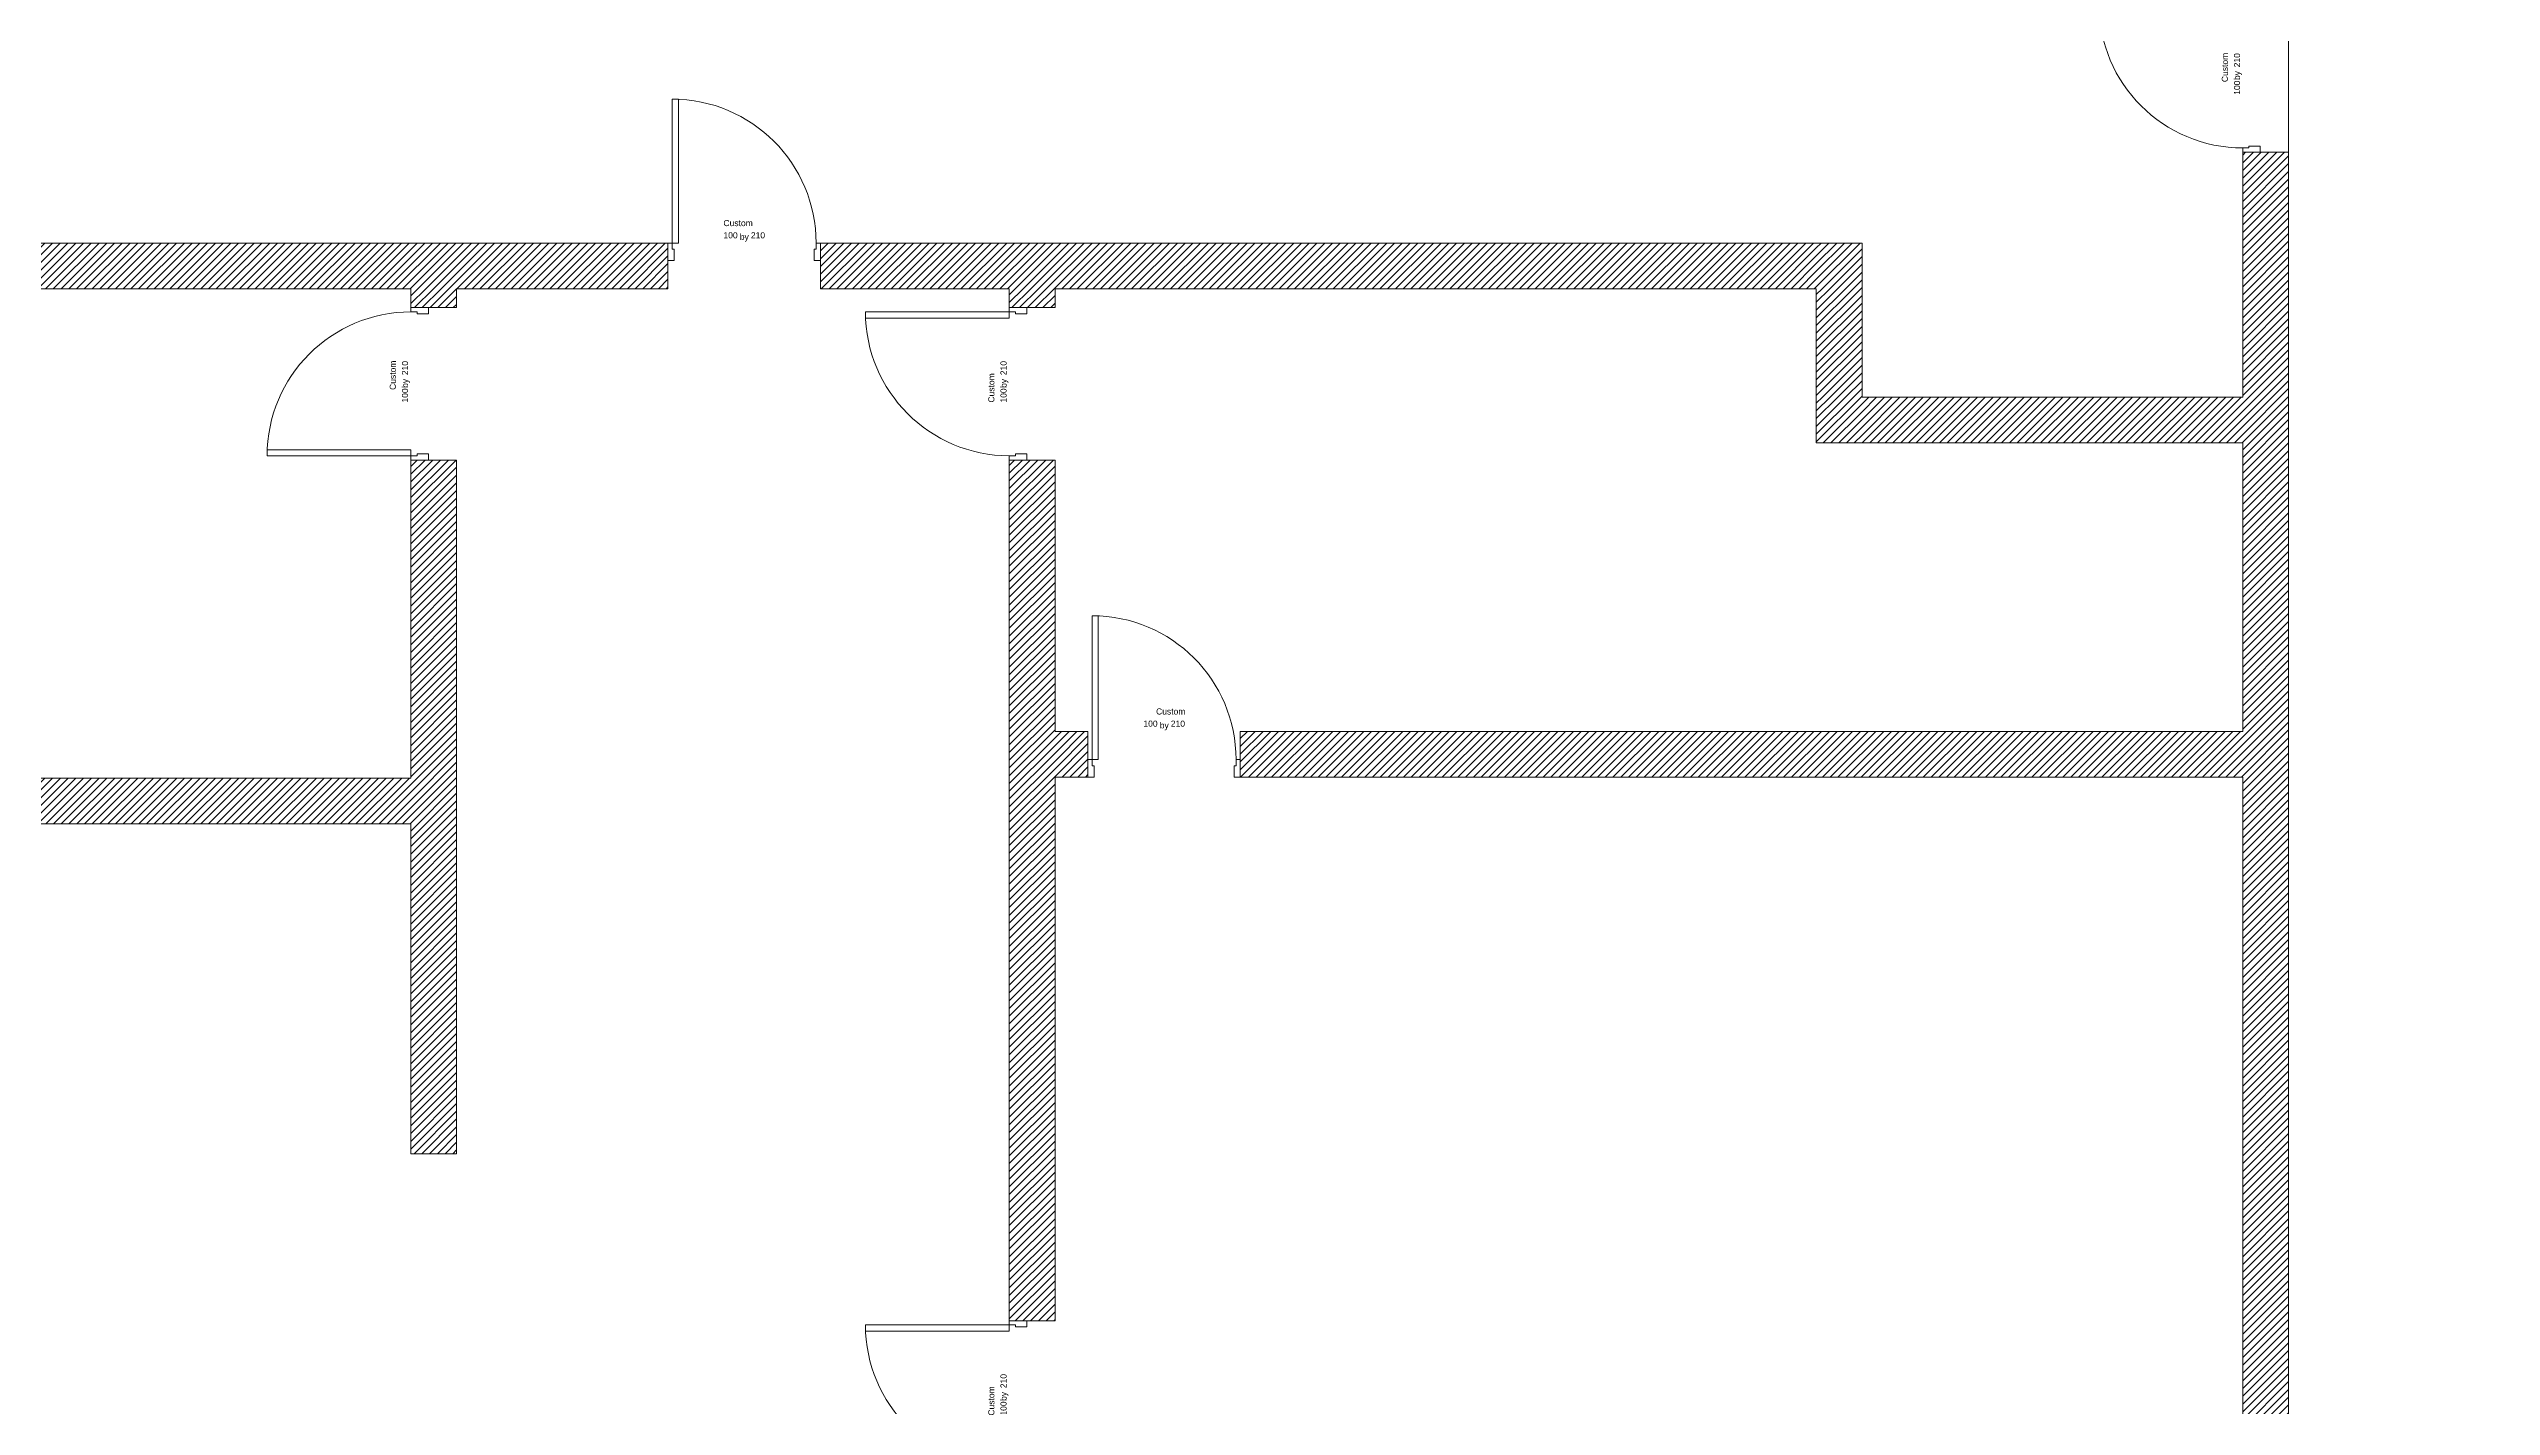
# Model space of a CAD drawing. Header units: millimetres. Extents: x -22335 to 45019, y -6963 to 26064.
# Drawn here: x 28849 to 44877, y 1944 to 10851 of the extents above; entities that cross this region are included whole.
import ezdxf
from ezdxf.enums import TextEntityAlignment as Align

# ---------------------------------------------------------------- set-up
doc = ezdxf.new("R2010")
doc.units = ezdxf.units.MM
doc.header["$MEASUREMENT"] = 0
for name, color, linetype in [('A_KONS_plosce', 7, 'Continuous'), ('A_KONS_zid zunanji', 7, 'Continuous'), ('Archicad Door Markers', 7, 'Continuous'), ('Archicad Doors', 7, 'Continuous')]:
    doc.layers.add(name, color=color, linetype=linetype)
for name, color, linetype, lineweight, true_color in [('A_KONS_plosce_Pen_No__89', 7, 'Continuous', 0, 0x71cebe), ('Archicad Doors_Pen_No__23', 7, 'Continuous', 20, 0xff6600), ('Archicad Doors_Pen_No__3', 7, 'Continuous', 13, 0xff6600)]:
    doc.layers.add(name, color=color, linetype=linetype, lineweight=lineweight, true_color=true_color)
for name, color, linetype, lineweight in [('A_KONS_zid zunanji_Pen_No__27', 7, 'Continuous', 20), ('Archicad Door Markers_Pen_No__7', 7, 'Continuous', 13), ('Archicad Doors_Pen_No__27', 7, 'Continuous', 20), ('Archicad Window Markers_Pen_No__7', 7, 'Continuous', 13)]:
    doc.layers.add(name, color=color, linetype=linetype, lineweight=lineweight)
doc.styles.add('GENERATED_STYLE_1', font='arial.ttf')
pattern_1 = [(45, (0, 0), (-25.455843, 25.455843), [])]

# ---------------------------------------------------------------- blocks, each defined once
blk = doc.blocks.new('Slab_1', base_point=(-22196, -4112))
at = {"layer": 'A_KONS_plosce_Pen_No__89', "color": 123, "linetype": 'Continuous', "lineweight": 0, "true_color": 0x71cebe, "flags": 128}
blk.add_lwpolyline([(-22196, -4112), (-12447, -4112), (-12447, -184), (-3773, -184), (-3773, -4112), (6716, -4112), (6716, -1725), (9171, -1725), (9171, -6834), (44877, -6834), (44877, 969), (43547, 969), (43547, 11647), (44577, 11647), (44577, 25912), (-22196, 25912)], close=True, dxfattribs=at)
blk = doc.blocks.new('Door 27_2')
at = {"layer": 'Archicad Doors_Pen_No__23', "color": 30, "linetype": 'Continuous', "lineweight": 20, "true_color": 0xff6600}
for p, q in [((-472, 0), (-500, 0)), ((-500, 0), (-500, -115)), ((-472, -40), (-472, 0)), ((500, 0), (472, 0)), ((472, 0), (472, -40)), ((500, -115), (500, 0)), ((-500, -115), (-460, -115)), ((-460, -40), (-472, -40)), ((-460, -115), (-460, -40)), ((472, -40), (460, -40)), ((460, -40), (460, -115)), ((460, -115), (500, -115))]:
    blk.add_line(p, q, dxfattribs=at)
at = {"layer": 'Archicad Doors_Pen_No__27', "color": 7, "linetype": 'Continuous', "lineweight": 20}
for p, q in [((-500, 0), (-500, -115)), ((-500, 0), (-500, -115)), ((500, 0), (500, -115)), ((500, 0), (500, -115)), ((-500, -115), (-500, -300)), ((500, -115), (500, -300))]:
    blk.add_line(p, q, dxfattribs=at)
at = {"layer": 'Archicad Doors_Pen_No__3', "color": 30, "linetype": 'Continuous', "lineweight": 13, "true_color": 0xff6600}
for p, q in [((432, 0), (432, 944)), ((432, 944), (472, 944)), ((472, 944), (472, 0)), ((472, 0), (432, 0))]:
    blk.add_line(p, q, dxfattribs=at)
blk.add_arc((472, 0), 944, 90, 180, dxfattribs=at)
blk = doc.blocks.new('Basic Window-Door-Skylight Marker')
at = {"layer": 'Archicad Window Markers_Pen_No__7', "color": 7, "lineweight": 13, "style": 'GENERATED_STYLE_1'}
for tag, p in [('AC_WIDO_ID', (-159, 99)), ('AC_WIDO_A_SIZE', (-159, 19)), ('GS_Separator', (-21, 8)), ('AC_WIDO_B_SIZE', (67, 19))]:
    blk.add_attdef(tag, text='', height=40, dxfattribs=at).set_placement(p, align=Align.BOTTOM_LEFT)
blk = doc.blocks.new('Wall_42', base_point=(25577, 9577))
at = {"layer": 'A_KONS_zid zunanji', "linetype": 'Continuous', "lineweight": 0, "true_color": 0x000000}
h = blk.add_hatch(dxfattribs=at)
h.set_pattern_fill('Navadna_NF_Opeka', color=18, style=0, pattern_type=2)
h.set_pattern_definition(pattern_1)
h.paths.add_polyline_path([(25877, 9277), (25577, 9577), (25577, 9277)])
h = blk.add_hatch(dxfattribs=at)
h.set_pattern_fill('Navadna_NF_Opeka', color=18, style=0, pattern_type=2)
h.set_pattern_definition(pattern_1)
h.paths.add_polyline_path([(25877, 9577), (25577, 9577), (25877, 9277)])
h = blk.add_hatch(dxfattribs=at)
h.set_pattern_fill('Navadna_NF_Opeka', color=18, style=0, pattern_type=2)
h.set_pattern_definition(pattern_1)
h.paths.add_polyline_path([(25877, 9277), (32912, 9277), (32912, 9577), (25877, 9577)])
h = blk.add_hatch(dxfattribs=at)
h.set_pattern_fill('Navadna_NF_Opeka', color=18, style=0, pattern_type=2)
h.set_pattern_definition(pattern_1)
h.paths.add_polyline_path([(40448, 9577), (33912, 9577), (33912, 9277), (40448, 9277)])
h = blk.add_hatch(dxfattribs=at)
h.set_pattern_fill('Navadna_NF_Opeka', color=18, style=0, pattern_type=2)
h.set_pattern_definition(pattern_1)
h.paths.add_polyline_path([(40448, 9277), (40748, 9277), (40748, 9577)])
h = blk.add_hatch(dxfattribs=at)
h.set_pattern_fill('Navadna_NF_Opeka', color=18, style=0, pattern_type=2)
h.set_pattern_definition(pattern_1)
h.paths.add_polyline_path([(40448, 9277), (40748, 9577), (40448, 9577)])
at = {"layer": 'A_KONS_zid zunanji_Pen_No__27', "color": 7, "linetype": 'Continuous', "lineweight": 20}
for p, q in [((32912, 9577), (32912, 9462)), ((32912, 9462), (32912, 9277)), ((33912, 9577), (33912, 9462)), ((33912, 9462), (33912, 9277))]:
    blk.add_line(p, q, dxfattribs=at)
at = {"layer": 'A_KONS_zid zunanji_Pen_No__27', "color": 7, "linetype": 'Continuous', "lineweight": 20, "flags": 128}
for points in [[(25577, 9577), (25577, 9277)], [(32912, 9577), (25577, 9577)], [(40748, 9577), (33912, 9577)], [(40748, 9577), (40748, 9277)], [(25877, 9277), (31225, 9277)], [(31525, 9277), (32912, 9277)], [(33912, 9277), (35152, 9277)], [(35452, 9277), (40448, 9277)]]:
    blk.add_lwpolyline(points, dxfattribs=at)
at = {"layer": 'Archicad Door Markers', "color": 161, "lineweight": 13, "true_color": 0x40a5ff}
ref = blk.add_blockref('Basic Window-Door-Skylight Marker', (33412, 9577), dxfattribs=at)
ref.add_attrib('AC_MarkerText_1', 'Custom', dxfattribs={"layer": 'Archicad Door Markers_Pen_No__7', "color": 7, "lineweight": 13, "height": 40, "style": 'GENERATED_STYLE_1'}).set_placement((33276, 9676), align=Align.BOTTOM_LEFT)
ref.add_attrib('GS_Separator', ' by ', dxfattribs={"layer": 'Archicad Door Markers_Pen_No__7', "color": 7, "lineweight": 13, "height": 40, "style": 'GENERATED_STYLE_1'}).set_placement((33368, 9586), align=Align.BOTTOM_LEFT)
ref.add_attrib('AC_WIDO_A_SIZE', '100', dxfattribs={"layer": 'Archicad Door Markers_Pen_No__7', "color": 7, "lineweight": 13, "height": 40, "style": 'GENERATED_STYLE_1'}).set_placement((33276, 9596), align=Align.BOTTOM_LEFT)
ref.add_attrib('AC_WIDO_B_SIZE', '210', dxfattribs={"layer": 'Archicad Door Markers_Pen_No__7', "color": 7, "lineweight": 13, "height": 40, "style": 'GENERATED_STYLE_1'}).set_placement((33456, 9596), align=Align.BOTTOM_LEFT)
at = {"layer": 'Archicad Doors', "color": 21, "linetype": 'Continuous', "lineweight": 0, "true_color": 0xff9955, "xscale": -1, "zscale": 1000}
blk.add_blockref('Door 27_2', (33412, 9577), dxfattribs=at)
blk = doc.blocks.new('Wall_49', base_point=(40748, 8566))
at = {"layer": 'A_KONS_zid zunanji', "linetype": 'Continuous', "lineweight": 0, "true_color": 0x000000}
h = blk.add_hatch(dxfattribs=at)
h.set_pattern_fill('Navadna_NF_Opeka', color=18, style=0, pattern_type=2)
h.set_pattern_definition(pattern_1)
h.paths.add_polyline_path([(40748, 8566), (40448, 8566), (40448, 8266)])
h = blk.add_hatch(dxfattribs=at)
h.set_pattern_fill('Navadna_NF_Opeka', color=18, style=0, pattern_type=2)
h.set_pattern_definition(pattern_1)
h.paths.add_polyline_path([(40748, 8566), (40448, 8266), (40748, 8266)])
h = blk.add_hatch(dxfattribs=at)
h.set_pattern_fill('Navadna_NF_Opeka', color=18, style=0, pattern_type=2)
h.set_pattern_definition(pattern_1)
h.paths.add_polyline_path([(40748, 8266), (43247, 8266), (43247, 8566), (40748, 8566)])
at = {"layer": 'A_KONS_zid zunanji_Pen_No__27', "color": 7, "linetype": 'Continuous', "lineweight": 20, "flags": 128}
for points in [[(40448, 8266), (40448, 8566)], [(43247, 8566), (40748, 8566)], [(40448, 8266), (43247, 8266)]]:
    blk.add_lwpolyline(points, dxfattribs=at)
blk = doc.blocks.new('Wall_50', base_point=(40748, 9577))
at = {"layer": 'A_KONS_zid zunanji', "linetype": 'Continuous', "lineweight": 0, "true_color": 0x000000}
h = blk.add_hatch(dxfattribs=at)
h.set_pattern_fill('Navadna_NF_Opeka', color=18, style=0, pattern_type=2)
h.set_pattern_definition(pattern_1)
h.paths.add_polyline_path([(40448, 9277), (40448, 8566), (40748, 8566), (40748, 9277)])
at = {"layer": 'A_KONS_zid zunanji_Pen_No__27', "color": 7, "linetype": 'Continuous', "lineweight": 20, "flags": 128}
for points in [[(40448, 9277), (40448, 8566)], [(40748, 8566), (40748, 9277)]]:
    blk.add_lwpolyline(points, dxfattribs=at)
blk = doc.blocks.new('Wall_51', base_point=(43547, 11647))
at = {"layer": 'A_KONS_zid zunanji', "linetype": 'Continuous', "lineweight": 0, "true_color": 0x000000}
h = blk.add_hatch(dxfattribs=at)
h.set_pattern_fill('Navadna_NF_Opeka', color=18, style=0, pattern_type=2)
h.set_pattern_definition(pattern_1)
h.paths.add_polyline_path([(43547, 11647), (43247, 11647), (43247, 11173), (43547, 11173)])
h = blk.add_hatch(dxfattribs=at)
h.set_pattern_fill('Navadna_NF_Opeka', color=18, style=0, pattern_type=2)
h.set_pattern_definition(pattern_1)
h.paths.add_polyline_path([(43247, 10173), (43247, 969), (43547, 969), (43547, 10173)])
h = blk.add_hatch(dxfattribs=at)
h.set_pattern_fill('Navadna_NF_Opeka', color=18, style=0, pattern_type=2)
h.set_pattern_definition(pattern_1)
h.paths.add_polyline_path([(43547, 969), (43247, 969), (43247, 669)])
h = blk.add_hatch(dxfattribs=at)
h.set_pattern_fill('Navadna_NF_Opeka', color=18, style=0, pattern_type=2)
h.set_pattern_definition(pattern_1)
h.paths.add_polyline_path([(43247, 669), (43545, 669), (43545, 967)])
at = {"layer": 'A_KONS_zid zunanji_Pen_No__27', "color": 7, "linetype": 'Continuous', "lineweight": 20}
for p, q in [((43247, 11173), (43362, 11173)), ((43362, 11173), (43547, 11173)), ((43247, 10173), (43362, 10173)), ((43362, 10173), (43547, 10173))]:
    blk.add_line(p, q, dxfattribs=at)
at = {"layer": 'A_KONS_zid zunanji_Pen_No__27', "color": 7, "linetype": 'Continuous', "lineweight": 20, "flags": 128}
for points in [[(43247, 11647), (43247, 11173)], [(43547, 11173), (43547, 11647)], [(43247, 10173), (43247, 8566)], [(43547, 969), (43547, 10173)], [(43247, 8266), (43247, 6372)], [(43247, 6072), (43247, 669)], [(43247, 669), (43547, 669)]]:
    blk.add_lwpolyline(points, dxfattribs=at)
at = {"layer": 'Archicad Door Markers', "color": 161, "lineweight": 13, "true_color": 0x40a5ff}
ref = blk.add_blockref('Basic Window-Door-Skylight Marker', (43547, 10673), dxfattribs=dict(at, rotation=270))
ref.add_attrib('AC_MarkerText_1', 'Custom', dxfattribs={"layer": 'Archicad Door Markers_Pen_No__7', "color": 7, "lineweight": 13, "height": 40, "rotation": 90, "style": 'GENERATED_STYLE_1'}).set_placement((43161, 10633), align=Align.BOTTOM_LEFT)
ref.add_attrib('GS_Separator', ' by ', dxfattribs={"layer": 'Archicad Door Markers_Pen_No__7', "color": 7, "lineweight": 13, "height": 40, "rotation": 90, "style": 'GENERATED_STYLE_1'}).set_placement((43241, 10631), align=Align.BOTTOM_LEFT)
ref.add_attrib('AC_WIDO_A_SIZE', '100', dxfattribs={"layer": 'Archicad Door Markers_Pen_No__7', "color": 7, "lineweight": 13, "height": 40, "rotation": 90, "style": 'GENERATED_STYLE_1'}).set_placement((43241, 10550), align=Align.BOTTOM_LEFT)
ref.add_attrib('AC_WIDO_B_SIZE', '210', dxfattribs={"layer": 'Archicad Door Markers_Pen_No__7', "color": 7, "lineweight": 13, "height": 40, "rotation": 90, "style": 'GENERATED_STYLE_1'}).set_placement((43241, 10730), align=Align.BOTTOM_LEFT)
at = {"layer": 'Archicad Doors', "color": 21, "linetype": 'Continuous', "lineweight": 0, "true_color": 0xff9955, "zscale": 1000, "rotation": 90}
blk.add_blockref('Door 27_2', (43247, 10673), dxfattribs=at)
blk = doc.blocks.new('Door 27')
at = {"layer": 'Archicad Doors_Pen_No__23', "color": 30, "linetype": 'Continuous', "lineweight": 20, "true_color": 0xff6600}
for p, q in [((-472, 0), (-500, 0)), ((-500, 0), (-500, -115)), ((-472, -40), (-472, 0)), ((500, 0), (472, 0)), ((472, 0), (472, -40)), ((500, -115), (500, 0)), ((-500, -115), (-460, -115)), ((-460, -40), (-472, -40)), ((-460, -115), (-460, -40)), ((472, -40), (460, -40)), ((460, -40), (460, -115)), ((460, -115), (500, -115))]:
    blk.add_line(p, q, dxfattribs=at)
at = {"layer": 'Archicad Doors_Pen_No__27', "color": 7, "linetype": 'Continuous', "lineweight": 20}
for p, q in [((-500, 0), (-500, 185)), ((500, 0), (500, 185)), ((-500, -115), (-500, 0)), ((-500, -115), (-500, 0)), ((500, -115), (500, 0)), ((500, -115), (500, 0))]:
    blk.add_line(p, q, dxfattribs=at)
at = {"layer": 'Archicad Doors_Pen_No__3', "color": 30, "linetype": 'Continuous', "lineweight": 13, "true_color": 0xff6600}
for p, q in [((432, 0), (432, 944)), ((432, 944), (472, 944)), ((472, 944), (472, 0)), ((472, 0), (432, 0))]:
    blk.add_line(p, q, dxfattribs=at)
blk.add_arc((472, 0), 944, 90, 180, dxfattribs=at)
blk = doc.blocks.new('Wall_52', base_point=(43547, 6072))
at = {"layer": 'A_KONS_zid zunanji', "linetype": 'Continuous', "lineweight": 0, "true_color": 0x000000}
h = blk.add_hatch(dxfattribs=at)
h.set_pattern_fill('Navadna_NF_Opeka', color=18, style=0, pattern_type=2)
h.set_pattern_definition(pattern_1)
h.paths.add_polyline_path([(35452, 6372), (35452, 6072), (35668, 6072), (35668, 6372)])
h = blk.add_hatch(dxfattribs=at)
h.set_pattern_fill('Navadna_NF_Opeka', color=18, style=0, pattern_type=2)
h.set_pattern_definition(pattern_1)
h.paths.add_polyline_path([(36668, 6372), (36668, 6072), (43247, 6072), (43247, 6372)])
at = {"layer": 'A_KONS_zid zunanji_Pen_No__27', "color": 7, "linetype": 'Continuous', "lineweight": 20}
for p, q in [((35668, 6187), (35668, 6372)), ((36668, 6187), (36668, 6372)), ((35668, 6072), (35668, 6187)), ((36668, 6072), (36668, 6187))]:
    blk.add_line(p, q, dxfattribs=at)
at = {"layer": 'A_KONS_zid zunanji_Pen_No__27', "color": 7, "linetype": 'Continuous', "lineweight": 20, "flags": 128}
for points in [[(35668, 6372), (35452, 6372)], [(43247, 6372), (36668, 6372)], [(35452, 6072), (35668, 6072)], [(36668, 6072), (43247, 6072)]]:
    blk.add_lwpolyline(points, dxfattribs=at)
at = {"layer": 'Archicad Door Markers', "color": 161, "lineweight": 13, "true_color": 0x40a5ff}
ref = blk.add_blockref('Basic Window-Door-Skylight Marker', (36168, 6072), dxfattribs=dict(at, rotation=180))
ref.add_attrib('AC_MarkerText_1', 'Custom', dxfattribs={"layer": 'Archicad Door Markers_Pen_No__7', "color": 7, "lineweight": 13, "height": 40, "rotation": 360, "style": 'GENERATED_STYLE_1'}).set_placement((36115, 6471), align=Align.BOTTOM_LEFT)
ref.add_attrib('GS_Separator', ' by ', dxfattribs={"layer": 'Archicad Door Markers_Pen_No__7', "color": 7, "lineweight": 13, "height": 40, "rotation": 360, "style": 'GENERATED_STYLE_1'}).set_placement((36124, 6380), align=Align.BOTTOM_LEFT)
ref.add_attrib('AC_WIDO_A_SIZE', '100', dxfattribs={"layer": 'Archicad Door Markers_Pen_No__7', "color": 7, "lineweight": 13, "height": 40, "rotation": 360, "style": 'GENERATED_STYLE_1'}).set_placement((36032, 6391), align=Align.BOTTOM_LEFT)
ref.add_attrib('AC_WIDO_B_SIZE', '210', dxfattribs={"layer": 'Archicad Door Markers_Pen_No__7', "color": 7, "lineweight": 13, "height": 40, "rotation": 360, "style": 'GENERATED_STYLE_1'}).set_placement((36212, 6391), align=Align.BOTTOM_LEFT)
at = {"layer": 'Archicad Doors', "color": 21, "linetype": 'Continuous', "lineweight": 0, "true_color": 0xff9955, "xscale": -1, "zscale": 1000}
blk.add_blockref('Door 27', (36168, 6187), dxfattribs=at)
blk = doc.blocks.new('Wall_53', base_point=(35152, 669))
at = {"layer": 'A_KONS_zid zunanji', "linetype": 'Continuous', "lineweight": 0, "true_color": 0x000000}
h = blk.add_hatch(dxfattribs=at)
h.set_pattern_fill('Navadna_NF_Opeka', color=18, style=0, pattern_type=2)
h.set_pattern_definition(pattern_1)
h.paths.add_polyline_path([(35452, 9277), (35152, 9277), (35152, 9153), (35452, 9153)])
h = blk.add_hatch(dxfattribs=at)
h.set_pattern_fill('Navadna_NF_Opeka', color=18, style=0, pattern_type=2)
h.set_pattern_definition(pattern_1)
h.paths.add_polyline_path([(35152, 2505), (35452, 2505), (35452, 8153), (35152, 8153)])
h = blk.add_hatch(dxfattribs=at)
h.set_pattern_fill('Navadna_NF_Opeka', color=18, style=0, pattern_type=2)
h.set_pattern_definition(pattern_1)
h.paths.add_polyline_path([(35152, 1505), (35152, 969), (35452, 969), (35452, 1505)])
h = blk.add_hatch(dxfattribs=at)
h.set_pattern_fill('Navadna_NF_Opeka', color=18, style=0, pattern_type=2)
h.set_pattern_definition(pattern_1)
h.paths.add_polyline_path([(35452, 969), (35152, 669), (35452, 669)])
h = blk.add_hatch(dxfattribs=at)
h.set_pattern_fill('Navadna_NF_Opeka', color=18, style=0, pattern_type=2)
h.set_pattern_definition(pattern_1)
h.paths.add_polyline_path([(35152, 969), (35152, 669), (35452, 969)])
at = {"layer": 'A_KONS_zid zunanji_Pen_No__27', "color": 7, "linetype": 'Continuous', "lineweight": 20}
for p, q in [((35152, 9153), (35267, 9153)), ((35267, 9153), (35452, 9153)), ((35152, 8153), (35267, 8153)), ((35267, 8153), (35452, 8153)), ((35152, 2505), (35267, 2505)), ((35267, 2505), (35452, 2505)), ((35152, 1505), (35267, 1505)), ((35267, 1505), (35452, 1505))]:
    blk.add_line(p, q, dxfattribs=at)
at = {"layer": 'A_KONS_zid zunanji_Pen_No__27', "color": 7, "linetype": 'Continuous', "lineweight": 20, "flags": 128}
for points in [[(35152, 9277), (35152, 9153)], [(35452, 9153), (35452, 9277)], [(35152, 8153), (35152, 2505)], [(35452, 6372), (35452, 8153)], [(35452, 2505), (35452, 6072)], [(35152, 1505), (35152, 669)], [(35452, 969), (35452, 1505)], [(35152, 669), (35452, 669)]]:
    blk.add_lwpolyline(points, dxfattribs=at)
at = {"layer": 'Archicad Door Markers', "color": 161, "lineweight": 13, "true_color": 0x40a5ff}
ref = blk.add_blockref('Basic Window-Door-Skylight Marker', (35152, 8653), dxfattribs=dict(at, rotation=90))
ref.add_attrib('AC_MarkerText_1', 'Custom', dxfattribs={"layer": 'Archicad Door Markers_Pen_No__7', "color": 7, "lineweight": 13, "height": 40, "rotation": 90, "style": 'GENERATED_STYLE_1'}).set_placement((35066, 8530), align=Align.BOTTOM_LEFT)
ref.add_attrib('GS_Separator', ' by ', dxfattribs={"layer": 'Archicad Door Markers_Pen_No__7', "color": 7, "lineweight": 13, "height": 40, "rotation": 90, "style": 'GENERATED_STYLE_1'}).set_placement((35146, 8611), align=Align.BOTTOM_LEFT)
ref.add_attrib('AC_WIDO_A_SIZE', '100', dxfattribs={"layer": 'Archicad Door Markers_Pen_No__7', "color": 7, "lineweight": 13, "height": 40, "rotation": 90, "style": 'GENERATED_STYLE_1'}).set_placement((35146, 8530), align=Align.BOTTOM_LEFT)
ref.add_attrib('AC_WIDO_B_SIZE', '210', dxfattribs={"layer": 'Archicad Door Markers_Pen_No__7', "color": 7, "lineweight": 13, "height": 40, "rotation": 90, "style": 'GENERATED_STYLE_1'}).set_placement((35146, 8710), align=Align.BOTTOM_LEFT)
ref = blk.add_blockref('Basic Window-Door-Skylight Marker', (35152, 2005), dxfattribs=dict(at, rotation=90))
ref.add_attrib('AC_MarkerText_1', 'Custom', dxfattribs={"layer": 'Archicad Door Markers_Pen_No__7', "color": 7, "lineweight": 13, "height": 40, "rotation": 90, "style": 'GENERATED_STYLE_1'}).set_placement((35066, 1882), align=Align.BOTTOM_LEFT)
ref.add_attrib('GS_Separator', ' by ', dxfattribs={"layer": 'Archicad Door Markers_Pen_No__7', "color": 7, "lineweight": 13, "height": 40, "rotation": 90, "style": 'GENERATED_STYLE_1'}).set_placement((35146, 1963), align=Align.BOTTOM_LEFT)
ref.add_attrib('AC_WIDO_A_SIZE', '100', dxfattribs={"layer": 'Archicad Door Markers_Pen_No__7', "color": 7, "lineweight": 13, "height": 40, "rotation": 90, "style": 'GENERATED_STYLE_1'}).set_placement((35146, 1882), align=Align.BOTTOM_LEFT)
ref.add_attrib('AC_WIDO_B_SIZE', '210', dxfattribs={"layer": 'Archicad Door Markers_Pen_No__7', "color": 7, "lineweight": 13, "height": 40, "rotation": 90, "style": 'GENERATED_STYLE_1'}).set_placement((35146, 2062), align=Align.BOTTOM_LEFT)
at = {"layer": 'Archicad Doors', "color": 21, "linetype": 'Continuous', "lineweight": 0, "true_color": 0xff9955, "zscale": 1000, "rotation": 90}
for p in [(35152, 8653), (35152, 2005)]:
    blk.add_blockref('Door 27_2', p, dxfattribs=at)
blk = doc.blocks.new('Wall_81', base_point=(31525, 9577))
at = {"layer": 'A_KONS_zid zunanji', "linetype": 'Continuous', "lineweight": 0, "true_color": 0x000000}
h = blk.add_hatch(dxfattribs=at)
h.set_pattern_fill('Navadna_NF_Opeka', color=18, style=0, pattern_type=2)
h.set_pattern_definition(pattern_1)
h.paths.add_polyline_path([(31225, 9277), (31225, 9153), (31525, 9153), (31525, 9277)])
h = blk.add_hatch(dxfattribs=at)
h.set_pattern_fill('Navadna_NF_Opeka', color=18, style=0, pattern_type=2)
h.set_pattern_definition(pattern_1)
h.paths.add_polyline_path([(31225, 3601), (31525, 3601), (31525, 8153), (31225, 8153)])
at = {"layer": 'A_KONS_zid zunanji_Pen_No__27', "color": 7, "linetype": 'Continuous', "lineweight": 20}
for p, q in [((31225, 9153), (31340, 9153)), ((31340, 9153), (31525, 9153)), ((31225, 8153), (31340, 8153)), ((31340, 8153), (31525, 8153))]:
    blk.add_line(p, q, dxfattribs=at)
at = {"layer": 'A_KONS_zid zunanji_Pen_No__27', "color": 7, "linetype": 'Continuous', "lineweight": 20, "flags": 128}
for points in [[(31225, 9277), (31225, 9153)], [(31525, 9153), (31525, 9277)], [(31225, 8153), (31225, 6065)], [(31525, 3601), (31525, 8153)], [(31225, 5765), (31225, 3601)], [(31225, 3601), (31525, 3601)]]:
    blk.add_lwpolyline(points, dxfattribs=at)
at = {"layer": 'Archicad Door Markers', "color": 161, "lineweight": 13, "true_color": 0x40a5ff}
ref = blk.add_blockref('Basic Window-Door-Skylight Marker', (31525, 8653), dxfattribs=dict(at, rotation=270))
ref.add_attrib('AC_MarkerText_1', 'Custom', dxfattribs={"layer": 'Archicad Door Markers_Pen_No__7', "color": 7, "lineweight": 13, "height": 40, "rotation": 90, "style": 'GENERATED_STYLE_1'}).set_placement((31138, 8613), align=Align.BOTTOM_LEFT)
ref.add_attrib('GS_Separator', ' by ', dxfattribs={"layer": 'Archicad Door Markers_Pen_No__7', "color": 7, "lineweight": 13, "height": 40, "rotation": 90, "style": 'GENERATED_STYLE_1'}).set_placement((31218, 8611), align=Align.BOTTOM_LEFT)
ref.add_attrib('AC_WIDO_A_SIZE', '100', dxfattribs={"layer": 'Archicad Door Markers_Pen_No__7', "color": 7, "lineweight": 13, "height": 40, "rotation": 90, "style": 'GENERATED_STYLE_1'}).set_placement((31218, 8530), align=Align.BOTTOM_LEFT)
ref.add_attrib('AC_WIDO_B_SIZE', '210', dxfattribs={"layer": 'Archicad Door Markers_Pen_No__7', "color": 7, "lineweight": 13, "height": 40, "rotation": 90, "style": 'GENERATED_STYLE_1'}).set_placement((31218, 8710), align=Align.BOTTOM_LEFT)
at = {"layer": 'Archicad Doors', "color": 21, "linetype": 'Continuous', "lineweight": 0, "true_color": 0xff9955, "xscale": -1, "zscale": 1000, "rotation": 90}
blk.add_blockref('Door 27_2', (31225, 8653), dxfattribs=at)
blk = doc.blocks.new('Wall_82', base_point=(25577, 6065))
at = {"layer": 'A_KONS_zid zunanji', "linetype": 'Continuous', "lineweight": 0, "true_color": 0x000000}
h = blk.add_hatch(dxfattribs=at)
h.set_pattern_fill('Navadna_NF_Opeka', color=18, style=0, pattern_type=2)
h.set_pattern_definition(pattern_1)
h.paths.add_polyline_path([(25877, 5765), (31225, 5765), (31225, 6065), (25877, 6065)])
at = {"layer": 'A_KONS_zid zunanji_Pen_No__27', "color": 7, "linetype": 'Continuous', "lineweight": 20, "flags": 128}
for points in [[(31225, 6065), (25877, 6065)], [(25877, 5765), (28405, 5765)], [(28705, 5765), (31225, 5765)]]:
    blk.add_lwpolyline(points, dxfattribs=at)

msp = doc.modelspace()

# ---------------------------------------------------------------- block references
at = {"layer": 'A_KONS_plosce', "color": 123, "linetype": 'Continuous', "lineweight": 0, "true_color": 0x71cebe}
msp.add_blockref('Slab_1', (-22196, -4112), dxfattribs=at)
at = {"layer": 'A_KONS_zid zunanji', "color": 7, "lineweight": 20}
for name, p in [('Wall_51', (43547, 11647)), ('Wall_42', (25577, 9577)), ('Wall_81', (31525, 9577)), ('Wall_53', (35152, 669)), ('Wall_50', (40748, 9577)), ('Wall_49', (40748, 8566)), ('Wall_52', (43547, 6072)), ('Wall_82', (25577, 6065))]:
    msp.add_blockref(name, p, dxfattribs=at)

doc.saveas('drawing.dxf')
